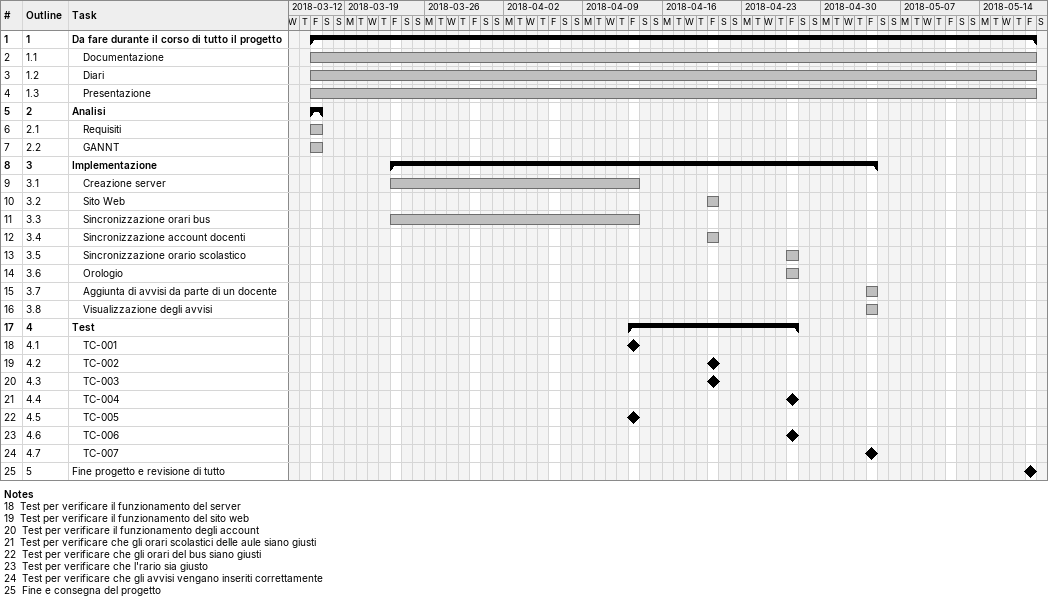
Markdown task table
| ID | WBS | Task | Start | Finish |
|---|---|---|---|---|
| 1 | 1 | **Da fare durante il corso di tutto il progetto** | 2018-03-16 | 2018-05-18 |
| 2 | 1.1 | Documentazione | 2018-03-16 | 2018-05-18 |
| 3 | 1.2 | Diari | 2018-03-16 | 2018-05-18 |
| 4 | 1.3 | Presentazione | 2018-03-16 | 2018-05-18 |
| 5 | 2 | **Analisi** | 2018-03-16 | 2018-03-16 |
| 6 | 2.1 | Requisiti | 2018-03-16 | 2018-03-16 |
| 7 | 2.2 | GANNT | 2018-03-16 | 2018-03-16 |
| 8 | 3 | **Implementazione** | 2018-03-23 | 2018-05-04 |
| 9 | 3.1 | Creazione server | 2018-03-23 | 2018-04-13 |
| 10 | 3.2 | Sito Web | 2018-04-20 | 2018-04-20 |
| 11 | 3.3 | Sincronizzazione orari bus | 2018-03-23 | 2018-04-13 |
| 12 | 3.4 | Sincronizzazione account docenti | 2018-04-20 | 2018-04-20 |
| 13 | 3.5 | Sincronizzazione orario scolastico | 2018-04-27 | 2018-04-27 |
| 14 | 3.6 | Orologio | 2018-04-27 | 2018-04-27 |
| 15 | 3.7 | Aggiunta di avvisi da parte di un docente | 2018-05-04 | 2018-05-04 |
| 16 | 3.8 | Visualizzazione degli avvisi | 2018-05-04 | 2018-05-04 |
| 17 | 4 | **Test** | 2018-04-13 | 2018-04-27 |
| 18 | 4.1 | TC-001 (milestone) | 2018-04-13 | 2018-04-13 |
| 19 | 4.2 | TC-002 (milestone) | 2018-04-20 | 2018-04-20 |
| 20 | 4.3 | TC-003 (milestone) | 2018-04-20 | 2018-04-20 |
| 21 | 4.4 | TC-004 (milestone) | 2018-04-27 | 2018-04-27 |
| 22 | 4.5 | TC-005 (milestone) | 2018-04-13 | 2018-04-13 |
| 23 | 4.6 | TC-006 (milestone) | 2018-04-27 | 2018-04-27 |
| 24 | 4.7 | TC-007 (milestone) | 2018-05-04 | 2018-05-04 |
| 25 | 5 | Fine progetto e revisione di tutto (milestone) | 2018-05-18 | 2018-05-18 |

Notes
- 18: Test per verificare il funzionamento del server
- 19: Test per verificare il funzionamento del sito web
- 20: Test per verificare il funzionamento degli account
- 21: Test per verificare che gli orari scolastici delle aule siano giusti
- 22: Test per verificare che gli orari del bus siano giusti
- 23: Test per verificare che l'rario sia giusto
- 24: Test per verificare che gli avvisi vengano inseriti correttamente
- 25: Fine e consegna del progetto
